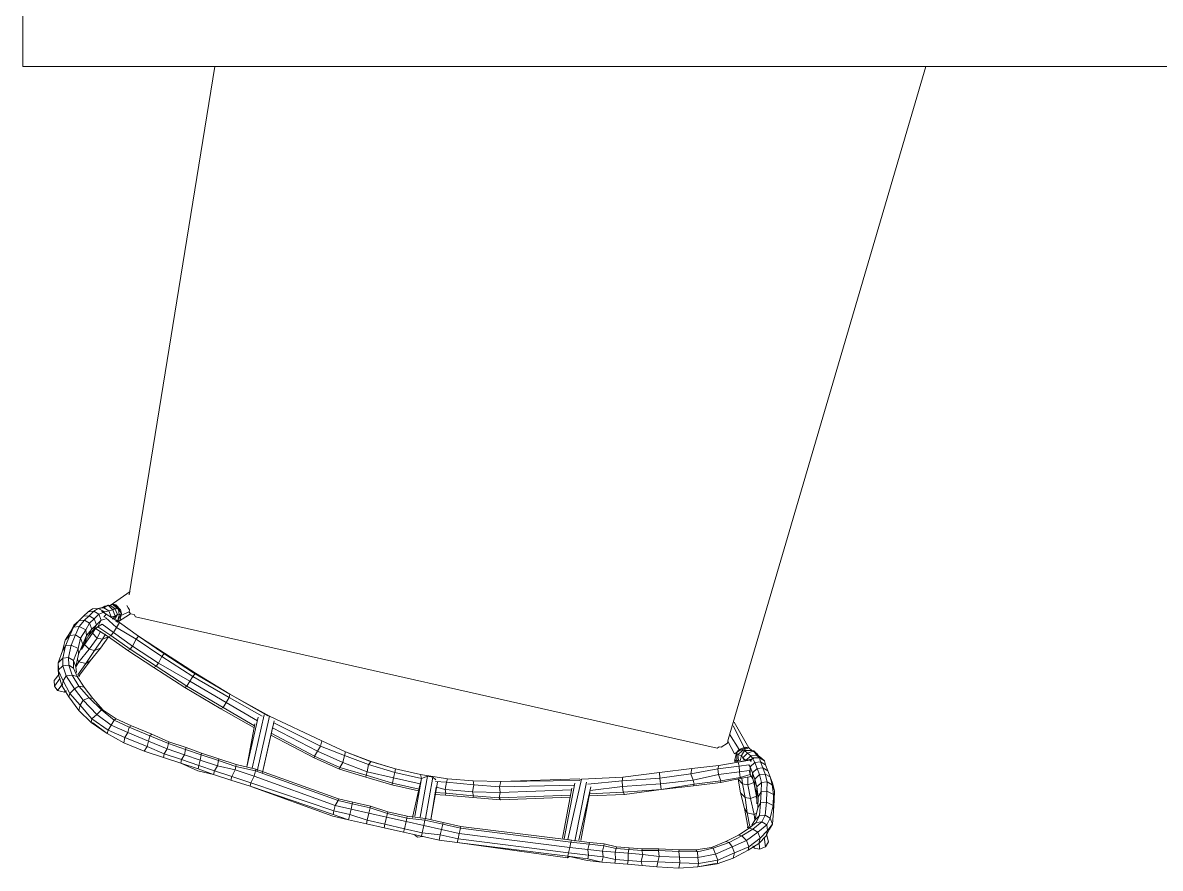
# Model space of a CAD drawing. Header units: metres. Extents: x -1.5 to 23.8, y -25.4 to 20.7.
# Drawn here: x 7.57 to 8.22, y 2.723 to 3.206 of the extents above; entities that cross this region are included whole.
import ezdxf

# ---------------------------------------------------------------- set-up
doc = ezdxf.new("R2010")
doc.units = ezdxf.units.M
doc.layers.add('A-FURN', color=1, linetype='Continuous', lineweight=9, transparency=0.25)

msp = doc.modelspace()

# ---------------------------------------------------------------- linework, layer by layer
at = {"layer": 'A-FURN'}
msp.add_line((7.97274, 2.79412), (7.96901, 2.79177), dxfattribs=at)
msp.add_lwpolyline([(7.57001, 3.93069), (8.87001, 3.93069), (8.87001, 3.18069), (7.57001, 3.18069)], close=True, dxfattribs=at)
at = {"layer": 'A-FURN', "lineweight": 0}
for points in [[(7.63089, 2.87878), (7.67978, 3.18069)], [(7.67978, 3.18069), (7.63089, 2.87878)], [(8.08605, 3.18069), (7.97319, 2.79614), (7.97297, 2.79513), (7.97274, 2.79412)], [(8.08605, 3.18069), (7.97319, 2.79614)], [(7.63134, 2.8808), (7.61992, 2.87275)], [(7.62116, 2.87353), (7.61992, 2.87275)], [(7.62272, 2.87105), (7.62478, 2.87058), (7.62116, 2.87353)], [(7.62217, 2.8733), (7.62116, 2.87353)], [(7.62478, 2.87058), (7.62217, 2.8733)], [(7.62318, 2.87307), (7.62217, 2.8733)], [(7.62478, 2.87058), (7.62579, 2.87036), (7.62318, 2.87307)], [(7.62318, 2.87307), (7.62579, 2.87036)], [(7.60198, 2.864), (7.60469, 2.86658), (7.60198, 2.864), (7.60198, 2.864)], [(7.6074, 2.86916), (7.60469, 2.86658)], [(7.60796, 2.8669), (7.60469, 2.86658)], [(7.60525, 2.86432), (7.60796, 2.8669)], [(7.60989, 2.87075), (7.6074, 2.86916)], [(7.60796, 2.8669), (7.61067, 2.86948), (7.6074, 2.86916)], [(7.60806, 2.86263), (7.61077, 2.86521), (7.60796, 2.8669)], [(7.61067, 2.86948), (7.61316, 2.87108), (7.60989, 2.87075)], [(7.61316, 2.87108), (7.60989, 2.87075)], [(7.61077, 2.86521), (7.61348, 2.86779), (7.61067, 2.86948)], [(7.61211, 2.86171), (7.61482, 2.86429), (7.61348, 2.86779)], [(7.61541, 2.87164), (7.61316, 2.87108)], [(7.61316, 2.87108), (7.61642, 2.87141), (7.61316, 2.87108), (7.61316, 2.87108)], [(7.61348, 2.86779), (7.61698, 2.86915), (7.61316, 2.87108)], [(7.61495, 2.86961), (7.61775, 2.86788)], [(7.61642, 2.87141), (7.6189, 2.87297), (7.61541, 2.87164)], [(7.61665, 2.87242), (7.61541, 2.87164)], [(7.61629, 2.86609), (7.61775, 2.86788)], [(7.61698, 2.86915), (7.61923, 2.86971), (7.61642, 2.87141)], [(7.6189, 2.87297), (7.61992, 2.87275), (7.61665, 2.87242)], [(7.61775, 2.86788), (7.61674, 2.86811)], [(7.61775, 2.86788), (7.6252, 2.86301)], [(7.6252, 2.86301), (7.61775, 2.86788)], [(7.61923, 2.86971), (7.62148, 2.87026), (7.6189, 2.87297)], [(7.61955, 2.86641), (7.62056, 2.86619), (7.61923, 2.86971)], [(7.62148, 2.87026), (7.62272, 2.87105), (7.61992, 2.87275)], [(7.62056, 2.86619), (7.62285, 2.86673), (7.62148, 2.87026)], [(7.62135, 2.86494), (7.62285, 2.86673)], [(7.62239, 2.86471), (7.62409, 2.86755)], [(7.62285, 2.86673), (7.62409, 2.86755), (7.62272, 2.87105)], [(7.62409, 2.86755), (7.62511, 2.86732), (7.62478, 2.87058)], [(7.62418, 2.86324), (7.63164, 2.86797)], [(7.62441, 2.86425), (7.62635, 2.8681)], [(7.62441, 2.86425), (7.62511, 2.86732)], [(7.62478, 2.87058), (7.62481, 2.87058)], [(7.62511, 2.86732), (7.62635, 2.8681), (7.62478, 2.87058)], [(7.62542, 2.86402), (7.62635, 2.8681)], [(7.62635, 2.8681), (7.62579, 2.87036)], [(7.62612, 2.86709), (7.63085, 2.86921)], [(7.6303, 2.87146), (7.62951, 2.87271)], [(7.62951, 2.87271), (7.62954, 2.8727)], [(7.63108, 2.87022), (7.6303, 2.87146)], [(7.63085, 2.86921), (7.63108, 2.87022), (7.6303, 2.87146)], [(7.63085, 2.86921), (7.63108, 2.87022)], [(7.63164, 2.86797), (7.63085, 2.86921)], [(7.63366, 2.86751), (7.63164, 2.86797), (7.63085, 2.86921)], [(7.63366, 2.86751), (7.63164, 2.86797)], [(7.63444, 2.86627), (7.63366, 2.86751)], [(7.96676, 2.79121), (7.63444, 2.86627), (7.63366, 2.86751)], [(7.59688, 2.85554), (7.59905, 2.86041), (7.59735, 2.8576)], [(7.59927, 2.86142), (7.59735, 2.8576)], [(7.59905, 2.86041), (7.60198, 2.864), (7.59927, 2.86142)], [(7.60016, 2.8559), (7.60231, 2.86073), (7.59905, 2.86041)], [(7.60198, 2.864), (7.59927, 2.86142)], [(7.60231, 2.86073), (7.60525, 2.86432), (7.60198, 2.864)], [(7.60296, 2.85417), (7.60613, 2.85881), (7.60231, 2.86073)], [(7.60613, 2.85881), (7.60806, 2.86263), (7.60525, 2.86432)], [(7.60646, 2.85554), (7.6094, 2.85913), (7.60806, 2.86263)], [(7.6094, 2.85913), (7.61211, 2.86171), (7.61077, 2.86521)], [(7.61041, 2.8589), (7.61211, 2.86171)], [(7.61041, 2.8589), (7.61289, 2.86047)], [(7.61289, 2.86047), (7.61482, 2.86429)], [(7.61289, 2.86047), (7.61537, 2.86204)], [(7.61289, 2.86047), (7.62033, 2.8556), (7.61906, 2.85482)], [(7.61482, 2.86429), (7.61707, 2.86485)], [(7.61537, 2.86204), (7.6218, 2.8574), (7.62033, 2.8556)], [(7.6173, 2.86586), (7.6235, 2.8602), (7.6218, 2.8574)], [(7.61955, 2.86641), (7.62056, 2.86619)], [(7.6235, 2.8602), (7.63473, 2.85341), (7.6328, 2.84959), (7.6218, 2.8574)], [(7.62239, 2.86471), (7.62441, 2.86425), (7.62317, 2.86347)], [(7.62317, 2.86347), (7.62441, 2.86425)], [(7.6235, 2.8602), (7.6252, 2.86301)], [(7.62441, 2.86425), (7.62542, 2.86402), (7.62418, 2.86324)], [(7.62441, 2.86425), (7.62418, 2.86324), (7.62542, 2.86402)], [(7.62441, 2.86425), (7.62444, 2.86424)], [(7.6252, 2.86301), (7.6362, 2.85521)], [(7.6362, 2.85521), (7.6252, 2.86301)], [(7.96676, 2.79121), (7.63444, 2.86627)], [(7.59735, 2.8576), (7.59417, 2.85297)], [(7.5945, 2.8497), (7.59688, 2.85554), (7.59417, 2.85297)], [(7.59776, 2.85003), (7.60016, 2.8559), (7.59688, 2.85554)], [(7.60158, 2.8481), (7.60296, 2.85417), (7.60016, 2.8559)], [(7.60191, 2.84484), (7.60429, 2.85068), (7.60296, 2.85417)], [(7.60429, 2.85068), (7.60646, 2.85554), (7.60613, 2.85881)], [(7.61018, 2.85789), (7.60995, 2.85688), (7.60531, 2.85045)], [(7.60554, 2.85146), (7.60646, 2.85554)], [(7.60554, 2.85146), (7.60747, 2.85531)], [(7.60747, 2.85531), (7.6094, 2.85913)], [(7.60747, 2.85531), (7.61041, 2.8589)], [(7.60995, 2.85688), (7.61253, 2.85417), (7.60789, 2.84774)], [(7.60995, 2.85688), (7.61165, 2.85969)], [(7.61253, 2.85417), (7.61557, 2.85348), (7.61092, 2.84705)], [(7.61165, 2.85969), (7.61906, 2.85482)], [(7.61253, 2.85417), (7.61446, 2.85799)], [(7.61557, 2.85348), (7.61906, 2.85482), (7.61442, 2.84839)], [(7.61557, 2.85348), (7.61726, 2.85629)], [(7.61906, 2.85482), (7.63009, 2.84698)], [(7.62033, 2.8556), (7.63133, 2.84776), (7.63009, 2.84698)], [(7.63473, 2.85341), (7.6362, 2.85521)], [(7.6362, 2.85521), (7.65105, 2.84547)], [(7.65001, 2.8457), (7.6362, 2.85521)], [(7.59417, 2.85297), (7.5928, 2.84689)], [(7.5929, 2.84262), (7.5945, 2.8497), (7.5928, 2.84689)], [(7.59616, 2.84294), (7.59776, 2.85003), (7.5945, 2.8497)], [(7.59897, 2.84124), (7.60158, 2.8481), (7.59776, 2.85003)], [(7.6003, 2.83772), (7.60191, 2.84484), (7.60158, 2.8481)], [(7.60531, 2.85045), (7.60789, 2.84774), (7.60201, 2.84056)], [(7.60576, 2.85247), (7.60531, 2.85045), (7.60361, 2.84764)], [(7.60384, 2.84865), (7.60554, 2.85146)], [(7.60789, 2.84774), (7.61092, 2.84705), (7.60606, 2.83964)], [(7.61092, 2.84705), (7.61442, 2.84839), (7.60854, 2.84121)], [(7.63133, 2.84776), (7.6328, 2.84959)], [(7.63133, 2.84776), (7.64615, 2.83803), (7.64491, 2.83725)], [(7.63473, 2.85341), (7.64955, 2.84365), (7.64762, 2.83983), (7.6328, 2.84959)], [(7.5928, 2.84689), (7.59018, 2.84001)], [(7.59299, 2.83831), (7.5929, 2.84262), (7.59018, 2.84001)], [(7.59626, 2.83863), (7.59616, 2.84294), (7.5929, 2.84262)], [(7.59906, 2.83694), (7.59897, 2.84124), (7.59616, 2.84294)], [(7.60063, 2.83445), (7.6003, 2.83772), (7.59897, 2.84124)], [(7.60123, 2.8418), (7.60201, 2.84056), (7.6003, 2.83772)], [(7.60201, 2.84056), (7.60606, 2.83964), (7.60141, 2.83321)], [(7.60606, 2.83964), (7.60854, 2.84121), (7.60243, 2.83299)], [(7.63009, 2.84698), (7.64491, 2.83725)], [(7.64955, 2.84365), (7.66721, 2.83221), (7.66551, 2.82941), (7.64762, 2.83983)], [(7.64955, 2.84365), (7.65105, 2.84547)], [(7.66766, 2.83424), (7.65001, 2.8457)], [(7.66766, 2.83424), (7.66868, 2.83401), (7.65105, 2.84547)], [(7.59018, 2.84001), (7.59028, 2.83573), (7.59061, 2.83246), (7.59051, 2.83674), (7.59018, 2.84001), (7.59018, 2.84001)], [(7.59299, 2.83831), (7.59028, 2.83573)], [(7.59028, 2.83573), (7.59319, 2.82975), (7.5925, 2.82672), (7.59061, 2.83246)], [(7.59626, 2.83863), (7.59299, 2.83831)], [(7.59299, 2.83831), (7.59488, 2.83256), (7.59319, 2.82975)], [(7.59906, 2.83694), (7.60119, 2.8322), (7.59815, 2.83289), (7.59626, 2.83863), (7.59906, 2.83694), (7.59906, 2.83694)], [(7.64491, 2.83725), (7.66257, 2.82582)], [(7.64615, 2.83803), (7.64762, 2.83983)], [(7.64615, 2.83803), (7.66381, 2.8266), (7.66257, 2.82582)], [(7.66721, 2.83221), (7.66868, 2.83401)], [(7.68836, 2.82212), (7.66766, 2.83424)], [(7.66868, 2.83401), (7.68836, 2.82212)], [(7.59084, 2.83348), (7.5879, 2.82988)], [(7.59139, 2.83122), (7.58822, 2.82662), (7.5879, 2.82988)], [(7.59273, 2.82773), (7.58978, 2.82411), (7.58822, 2.82662)], [(7.59319, 2.82975), (7.59687, 2.82251), (7.59641, 2.82048), (7.5925, 2.82672)], [(7.59488, 2.83256), (7.59815, 2.83289)], [(7.59488, 2.83256), (7.59958, 2.82512), (7.59687, 2.82251)], [(7.60119, 2.8322), (7.6051, 2.826), (7.60207, 2.82668), (7.59815, 2.83289)], [(7.60119, 2.8322), (7.60243, 2.83299), (7.6022, 2.83197)], [(7.66381, 2.8266), (7.66551, 2.82941)], [(7.66551, 2.82941), (7.6862, 2.81725), (7.6845, 2.81445)], [(7.66721, 2.83221), (7.6879, 2.82009), (7.6862, 2.81725)], [(7.59407, 2.82424), (7.59383, 2.82319), (7.58978, 2.82411)], [(7.59383, 2.82319), (7.59508, 2.82401)], [(7.59687, 2.82251), (7.60281, 2.81585), (7.60212, 2.81281), (7.59641, 2.82048)], [(7.59958, 2.82512), (7.60207, 2.82668)], [(7.59958, 2.82512), (7.60451, 2.81865), (7.60281, 2.81585)], [(7.6051, 2.826), (7.61003, 2.81953), (7.608, 2.81999), (7.60207, 2.82668)], [(7.66257, 2.82582), (7.68326, 2.81366)], [(7.66381, 2.8266), (7.6845, 2.81445), (7.68326, 2.81366)], [(7.6879, 2.82009), (7.68836, 2.82212)], [(7.68836, 2.82212), (7.71108, 2.80951)], [(7.71006, 2.80974), (7.68836, 2.82212)], [(7.60281, 2.81585), (7.60957, 2.80794), (7.60911, 2.80591), (7.60212, 2.81281)], [(7.60451, 2.81865), (7.608, 2.81999)], [(7.60451, 2.81865), (7.61228, 2.81052), (7.60957, 2.80794)], [(7.61003, 2.81953), (7.616, 2.81287), (7.61499, 2.8131), (7.608, 2.81999)], [(7.6862, 2.81725), (7.70406, 2.80684)], [(7.70677, 2.80942), (7.6879, 2.82009)], [(7.61228, 2.81052), (7.61499, 2.8131)], [(7.61228, 2.81052), (7.62047, 2.80441), (7.61877, 2.8016)], [(7.616, 2.81287), (7.62341, 2.808), (7.62217, 2.80722), (7.61499, 2.8131)], [(7.62341, 2.808), (7.63206, 2.80392), (7.63082, 2.80314)], [(7.68326, 2.81366), (7.70213, 2.80302)], [(7.70236, 2.80403), (7.6845, 2.81445)], [(7.6981, 2.78046), (7.70451, 2.80886)], [(7.70117, 2.77977), (7.70804, 2.81019)], [(7.71108, 2.80951), (7.70397, 2.77807), (7.70296, 2.7783)], [(7.71108, 2.80951), (7.71006, 2.80974)], [(7.71108, 2.80951), (7.74088, 2.79533)], [(7.74088, 2.79533), (7.71108, 2.80951)], [(7.71108, 2.80951), (7.71111, 2.8095)], [(7.60911, 2.80591), (7.61831, 2.79955), (7.61012, 2.80568)], [(7.60911, 2.80591), (7.61012, 2.80568)], [(7.60957, 2.80794), (7.61877, 2.8016), (7.61831, 2.79955)], [(7.61877, 2.8016), (7.62843, 2.79726), (7.62774, 2.79423)], [(7.62047, 2.80441), (7.62217, 2.80722)], [(7.62047, 2.80441), (7.63013, 2.8001), (7.62843, 2.79726)], [(7.62217, 2.80722), (7.63082, 2.80314), (7.63013, 2.8001)], [(7.63082, 2.80314), (7.64254, 2.79836), (7.64185, 2.79529)], [(7.64378, 2.79915), (7.63206, 2.80392)], [(7.70259, 2.80504), (7.6981, 2.78046)], [(7.70701, 2.77739), (7.71365, 2.8068)], [(7.70701, 2.77739), (7.71274, 2.80275)], [(7.71343, 2.80579), (7.7402, 2.79229), (7.73849, 2.78946), (7.71274, 2.80275)], [(7.98263, 2.79082), (7.97603, 2.80401)], [(7.98488, 2.79138), (7.9765, 2.80607)], [(7.62774, 2.79423), (7.61831, 2.79955), (7.62774, 2.79423), (7.62774, 2.79423)], [(7.62843, 2.79726), (7.64116, 2.79226), (7.63946, 2.78945)], [(7.63013, 2.8001), (7.64185, 2.79529), (7.64116, 2.79226)], [(7.64185, 2.79529), (7.65252, 2.79076), (7.65083, 2.78795)], [(7.64254, 2.79836), (7.64378, 2.79915)], [(7.65344, 2.79484), (7.65322, 2.79382), (7.64254, 2.79836)], [(7.65344, 2.79484), (7.64378, 2.79915)], [(7.71183, 2.7987), (7.73657, 2.78564)], [(7.71205, 2.79971), (7.73679, 2.78665), (7.73657, 2.78564)], [(7.7402, 2.79229), (7.74088, 2.79533)], [(7.74088, 2.79533), (7.75437, 2.78909)], [(7.75437, 2.78909), (7.74088, 2.79533)], [(7.74088, 2.79533), (7.74091, 2.79532)], [(7.97297, 2.79513), (7.97274, 2.79412)], [(7.97319, 2.79614), (7.97297, 2.79513)], [(7.97297, 2.79513), (7.97665, 2.78792)], [(7.97388, 2.79918), (7.97936, 2.7905)], [(7.63946, 2.78945), (7.62774, 2.79423), (7.63946, 2.78945), (7.63946, 2.78945)], [(7.63946, 2.78945), (7.65037, 2.78592)], [(7.65037, 2.78592), (7.63946, 2.78945)], [(7.64116, 2.79226), (7.65083, 2.78795), (7.65037, 2.78592)], [(7.65252, 2.79076), (7.65322, 2.79382)], [(7.65252, 2.79076), (7.66242, 2.78746), (7.66072, 2.78465)], [(7.66334, 2.79154), (7.6631, 2.79049), (7.65322, 2.79382)], [(7.66334, 2.79154), (7.65344, 2.79484)], [(7.66242, 2.78746), (7.6631, 2.79049)], [(7.67224, 2.78843), (7.67201, 2.78742), (7.6631, 2.79049)], [(7.67224, 2.78843), (7.66334, 2.79154)], [(7.73679, 2.78665), (7.73849, 2.78946)], [(7.7402, 2.79229), (7.7539, 2.78704), (7.75299, 2.78299), (7.73849, 2.78946)], [(7.7539, 2.78704), (7.75437, 2.78909)], [(7.75437, 2.78909), (7.76911, 2.7836)], [(7.7681, 2.78383), (7.75437, 2.78909)], [(7.75437, 2.78909), (7.7544, 2.78909)], [(7.968, 2.792), (7.96676, 2.79121)], [(7.96901, 2.79177), (7.968, 2.792), (7.96676, 2.79121)], [(7.96901, 2.79177), (7.968, 2.792)], [(7.97665, 2.78792), (7.97789, 2.7887)], [(7.97697, 2.78462), (7.97789, 2.7887)], [(7.97697, 2.78462), (7.97799, 2.78439), (7.97789, 2.7887)], [(7.97936, 2.7905), (7.97789, 2.7887)], [(7.97936, 2.7905), (7.98038, 2.79027), (7.97789, 2.7887)], [(7.97789, 2.7887), (7.97793, 2.78869)], [(7.97789, 2.7887), (7.97868, 2.78746)], [(7.98038, 2.79027), (7.98139, 2.79004), (7.97868, 2.78746)], [(7.97936, 2.7905), (7.98286, 2.79183)], [(7.98286, 2.79183), (7.98387, 2.79161), (7.98038, 2.79027)], [(7.98139, 2.79004), (7.9824, 2.78981), (7.9807, 2.787)], [(7.98387, 2.79161), (7.98488, 2.79138), (7.98139, 2.79004)], [(7.9824, 2.78981), (7.9842, 2.78834), (7.98148, 2.78573)], [(7.98488, 2.79138), (7.98668, 2.78991), (7.9824, 2.78981)], [(7.98286, 2.79183), (7.98289, 2.79183)], [(7.98668, 2.78991), (7.98769, 2.78968), (7.9842, 2.78834)], [(7.98769, 2.78968), (7.98926, 2.7872), (7.98599, 2.78687)], [(7.98949, 2.78821), (7.98668, 2.78991)], [(7.98949, 2.78821), (7.99027, 2.78697), (7.98769, 2.78968)], [(7.65037, 2.78592), (7.66026, 2.78263)], [(7.66026, 2.78263), (7.65037, 2.78592)], [(7.65083, 2.78795), (7.66072, 2.78465), (7.66026, 2.78263)], [(7.66026, 2.78263), (7.66996, 2.77831)], [(7.67018, 2.77932), (7.66026, 2.78263)], [(7.66072, 2.78465), (7.67064, 2.78134), (7.67018, 2.77932)], [(7.66242, 2.78746), (7.67133, 2.78438), (7.67064, 2.78134)], [(7.67133, 2.78438), (7.67201, 2.78742)], [(7.67133, 2.78438), (7.68122, 2.78108), (7.67952, 2.77828)], [(7.68213, 2.78513), (7.68191, 2.78412), (7.67201, 2.78742)], [(7.68213, 2.78513), (7.67224, 2.78843)], [(7.68122, 2.78108), (7.68191, 2.78412)], [(7.69203, 2.78183), (7.6918, 2.78082), (7.68191, 2.78412)], [(7.69203, 2.78183), (7.68213, 2.78513)], [(7.73657, 2.78564), (7.75106, 2.77917)], [(7.73679, 2.78665), (7.75129, 2.78018), (7.75106, 2.77917)], [(7.75129, 2.78018), (7.75299, 2.78299)], [(7.7539, 2.78704), (7.76765, 2.78181), (7.76673, 2.77776), (7.75299, 2.78299)], [(7.76765, 2.78181), (7.76911, 2.7836)], [(7.78306, 2.77939), (7.7681, 2.78383)], [(7.76911, 2.7836), (7.78306, 2.77939)], [(7.96773, 2.78139), (7.97877, 2.78315), (7.97932, 2.7809), (7.96728, 2.77936)], [(7.96773, 2.78139), (7.97877, 2.78315)], [(7.97697, 2.78462), (7.97675, 2.78361)], [(7.97776, 2.78338), (7.97697, 2.78462)], [(7.977, 2.78474), (7.97776, 2.78338)], [(7.97776, 2.78338), (7.97799, 2.78439)], [(7.97799, 2.78439), (7.979, 2.78416), (7.97868, 2.78746)], [(7.97877, 2.78315), (7.97799, 2.78439)], [(7.97868, 2.78746), (7.9807, 2.787)], [(7.97877, 2.78315), (7.98553, 2.78482), (7.98631, 2.78357)], [(7.97877, 2.78315), (7.98654, 2.78459), (7.98553, 2.78482)], [(7.979, 2.78416), (7.98001, 2.78393), (7.9807, 2.787)], [(7.98001, 2.78393), (7.979, 2.78416)], [(7.9807, 2.787), (7.98148, 2.78573)], [(7.98148, 2.78573), (7.98328, 2.78426), (7.98599, 2.78687)], [(7.98226, 2.78449), (7.98148, 2.78573)], [(7.98328, 2.78426), (7.98331, 2.78425)], [(7.9842, 2.78834), (7.98599, 2.78687)], [(7.98484, 2.78178), (7.98563, 2.78054), (7.98834, 2.78312)], [(7.98779, 2.7854), (7.98553, 2.78482)], [(7.98599, 2.78687), (7.98678, 2.78563)], [(7.98654, 2.78459), (7.98657, 2.78458)], [(7.98926, 2.7872), (7.99105, 2.78573), (7.98678, 2.78563)], [(7.98678, 2.78563), (7.98834, 2.78312)], [(7.99105, 2.78573), (7.9916, 2.78344), (7.98834, 2.78312)], [(7.98834, 2.78312), (7.98967, 2.77962)], [(7.99027, 2.78697), (7.99206, 2.7855), (7.98926, 2.7872)], [(7.9916, 2.78344), (7.99297, 2.77994), (7.98967, 2.77962)], [(7.99206, 2.7855), (7.99389, 2.78402), (7.99105, 2.78573)], [(7.99389, 2.78402), (7.99444, 2.78174), (7.9916, 2.78344)], [(7.66996, 2.77831), (7.67906, 2.77625)], [(7.67906, 2.77625), (7.67018, 2.77932)], [(7.67064, 2.78134), (7.67952, 2.77828), (7.67906, 2.77625)], [(7.67906, 2.77625), (7.68896, 2.77295)], [(7.68896, 2.77295), (7.67906, 2.77625)], [(7.67952, 2.77828), (7.68941, 2.77498), (7.68896, 2.77295)], [(7.68122, 2.78108), (7.69134, 2.7788), (7.68941, 2.77498)], [(7.69134, 2.7788), (7.6918, 2.78082)], [(7.69134, 2.7788), (7.70228, 2.77526), (7.70035, 2.77144)], [(7.70319, 2.77931), (7.70296, 2.7783), (7.6918, 2.78082)], [(7.70319, 2.77931), (7.69203, 2.78183)], [(7.70228, 2.77526), (7.70296, 2.7783)], [(7.75043, 2.76226), (7.7502, 2.76125), (7.70296, 2.7783)], [(7.75043, 2.76226), (7.70319, 2.77931)], [(7.75106, 2.77917), (7.76605, 2.77472)], [(7.75129, 2.78018), (7.76627, 2.77573), (7.76605, 2.77472)], [(7.76627, 2.77573), (7.76673, 2.77776)], [(7.76627, 2.77573), (7.78123, 2.77129), (7.781, 2.77028)], [(7.76765, 2.78181), (7.7826, 2.77737), (7.78191, 2.77433), (7.76673, 2.77776)], [(7.7826, 2.77737), (7.79781, 2.77393), (7.79713, 2.77089), (7.78191, 2.77433)], [(7.7826, 2.77737), (7.78306, 2.77939)], [(7.78306, 2.77939), (7.79726, 2.77618)], [(7.79726, 2.77618), (7.78306, 2.77939)], [(7.78306, 2.77939), (7.78309, 2.77938)], [(7.79726, 2.77618), (7.81267, 2.77377), (7.81221, 2.77174), (7.80591, 2.7721)], [(7.79726, 2.77618), (7.81267, 2.77377)], [(7.79781, 2.77393), (7.79726, 2.77618)], [(7.91294, 2.77458), (7.9338, 2.77732), (7.93413, 2.77405), (7.91249, 2.77256)], [(7.91294, 2.77458), (7.9338, 2.77732)], [(7.9338, 2.77732), (7.95239, 2.77954), (7.9517, 2.7765), (7.93413, 2.77405)], [(7.9338, 2.77732), (7.95239, 2.77954)], [(7.9517, 2.7765), (7.95304, 2.77297), (7.93446, 2.77079)], [(7.9517, 2.7765), (7.96728, 2.77936)], [(7.95239, 2.77954), (7.96773, 2.78139), (7.96728, 2.77936)], [(7.95239, 2.77954), (7.96773, 2.78139)], [(7.96728, 2.77936), (7.9676, 2.7761), (7.95304, 2.77297)], [(7.9676, 2.7761), (7.96894, 2.77261), (7.95359, 2.77072)], [(7.97932, 2.7809), (7.97965, 2.77763), (7.9676, 2.7761)], [(7.97965, 2.77763), (7.97998, 2.77437), (7.96894, 2.77261)], [(7.97932, 2.7809), (7.98484, 2.78178)], [(7.97965, 2.77763), (7.98517, 2.77851)], [(7.97998, 2.77437), (7.98572, 2.77626)], [(7.98517, 2.77851), (7.98572, 2.77626), (7.98563, 2.78054)], [(7.98563, 2.78054), (7.98696, 2.77704), (7.98729, 2.77378)], [(7.98572, 2.77626), (7.98729, 2.77378)], [(7.98696, 2.77704), (7.98967, 2.77962)], [(7.98696, 2.77704), (7.9883, 2.77355)], [(7.98967, 2.77962), (7.99101, 2.77613), (7.9883, 2.77355)], [(7.99215, 2.77162), (7.99101, 2.77613), (7.99431, 2.77645), (7.99542, 2.77194), (7.99215, 2.77162), (7.99215, 2.77162)], [(7.99444, 2.78174), (7.99578, 2.77825), (7.99297, 2.77994)], [(7.99431, 2.77645), (7.99297, 2.77994)], [(7.99431, 2.77645), (7.99712, 2.77475), (7.99823, 2.77025), (7.99542, 2.77194)], [(7.99712, 2.77475), (7.99578, 2.77825)], [(7.99578, 2.77825), (7.99712, 2.77475), (7.99578, 2.77825), (7.99578, 2.77825)], [(7.99712, 2.77475), (7.99578, 2.77825)], [(7.68896, 2.77295), (7.69989, 2.76942)], [(7.69989, 2.76942), (7.68896, 2.77295)], [(7.68941, 2.77498), (7.70035, 2.77144), (7.69989, 2.76942)], [(7.74736, 2.75335), (7.69989, 2.76942)], [(7.69989, 2.76942), (7.70091, 2.76919)], [(7.70035, 2.77144), (7.74782, 2.7554), (7.74736, 2.75335)], [(7.70091, 2.76919), (7.74713, 2.75234)], [(7.70091, 2.76919), (7.70094, 2.76918)], [(7.70228, 2.77526), (7.74851, 2.75844), (7.74782, 2.7554)], [(7.76605, 2.77472), (7.781, 2.77028)], [(7.781, 2.77028), (7.79621, 2.76684)], [(7.78123, 2.77129), (7.78191, 2.77433)], [(7.79644, 2.76786), (7.78123, 2.77129)], [(7.79713, 2.77089), (7.79278, 2.75163)], [(7.79402, 2.75241), (7.79781, 2.77393)], [(7.79644, 2.76786), (7.79713, 2.77089)], [(7.79705, 2.75173), (7.80131, 2.77527), (7.79781, 2.77393)], [(7.79781, 2.77393), (7.79784, 2.77392)], [(7.80009, 2.75104), (7.80434, 2.77458), (7.80131, 2.77527)], [(7.80313, 2.75036), (7.80692, 2.77187)], [(7.80614, 2.77311), (7.80434, 2.77458)], [(7.81221, 2.77174), (7.8113, 2.76769), (7.80624, 2.76884)], [(7.82785, 2.77034), (7.82694, 2.76629), (7.8113, 2.76769)], [(7.81267, 2.77377), (7.8273, 2.77262), (7.82785, 2.77034), (7.81221, 2.77174)], [(7.81267, 2.77377), (7.8273, 2.77262)], [(7.84251, 2.76918), (7.84283, 2.76589), (7.82694, 2.76629)], [(7.8273, 2.77262), (7.8432, 2.77222), (7.84251, 2.76918), (7.82785, 2.77034)], [(7.8273, 2.77262), (7.8432, 2.77222)], [(7.84251, 2.76918), (7.88532, 2.77015)], [(7.88826, 2.77374), (7.8432, 2.77222)], [(7.88803, 2.77273), (7.8432, 2.77222)], [(7.87946, 2.7395), (7.88555, 2.77117)], [(7.88148, 2.73904), (7.88927, 2.77352), (7.88803, 2.77273)], [(7.88553, 2.73813), (7.89208, 2.77182)], [(7.88781, 2.73868), (7.89468, 2.7691)], [(7.88927, 2.77352), (7.91294, 2.77458), (7.91249, 2.77256), (7.89286, 2.77058)], [(7.88927, 2.77352), (7.91294, 2.77458)], [(7.88927, 2.77352), (7.8893, 2.77351)], [(7.91281, 2.76929), (7.91313, 2.766), (7.89377, 2.76505)], [(7.91249, 2.77256), (7.91281, 2.76929), (7.89423, 2.76708)], [(7.93413, 2.77405), (7.93446, 2.77079), (7.91281, 2.76929)], [(7.91392, 2.76476), (7.93478, 2.76752), (7.93446, 2.77079)], [(7.95304, 2.77297), (7.95359, 2.77072), (7.93478, 2.76752)], [(7.95359, 2.77072), (7.95336, 2.76971), (7.93478, 2.76752)], [(7.96894, 2.77261), (7.96871, 2.77156), (7.95336, 2.76971)], [(7.97998, 2.77437), (7.98099, 2.77414), (7.96871, 2.77156)], [(7.97874, 2.77358), (7.98017, 2.76578)], [(7.98132, 2.77087), (7.97874, 2.77358)], [(7.98132, 2.77087), (7.98274, 2.76307), (7.98017, 2.76578)], [(7.98099, 2.77414), (7.98651, 2.77502)], [(7.98132, 2.77087), (7.98099, 2.77414)], [(7.98578, 2.76239), (7.98435, 2.77019), (7.98132, 2.77087)], [(7.98435, 2.77019), (7.98425, 2.77447)], [(7.98785, 2.77153), (7.98435, 2.77019)], [(7.98785, 2.77153), (7.98931, 2.76372), (7.98578, 2.76239)], [(7.98729, 2.77378), (7.9884, 2.76927)], [(7.98785, 2.77153), (7.98788, 2.77152)], [(7.9884, 2.76927), (7.9883, 2.77355)], [(7.9883, 2.77355), (7.98941, 2.76905), (7.99215, 2.77162)], [(7.9884, 2.76927), (7.98953, 2.76473), (7.98941, 2.76905)], [(7.98941, 2.76905), (7.99032, 2.76349)], [(7.99215, 2.77162), (7.99202, 2.7663), (7.99032, 2.76349)], [(7.99542, 2.77194), (7.99529, 2.76665), (7.99202, 2.7663)], [(7.99823, 2.77025), (7.9991, 2.7647), (7.99529, 2.76665)], [(7.99845, 2.77126), (7.99712, 2.77475)], [(7.99712, 2.77475), (7.99845, 2.77126), (7.99712, 2.77475), (7.99712, 2.77475)], [(7.99845, 2.77126), (7.99712, 2.77475)], [(7.99823, 2.77025), (7.99956, 2.76675)], [(7.99956, 2.76675), (7.99845, 2.77126)], [(7.80313, 2.75036), (7.80624, 2.76884)], [(7.81185, 2.76544), (7.81162, 2.76443), (7.80532, 2.76479)], [(7.8113, 2.76769), (7.81185, 2.76544), (7.80555, 2.7658)], [(7.81162, 2.76443), (7.82729, 2.76302)], [(7.82694, 2.76629), (7.82752, 2.76403), (7.81185, 2.76544)], [(7.82729, 2.76302), (7.82752, 2.76403)], [(7.84215, 2.76285), (7.84293, 2.76161), (7.82729, 2.76302)], [(7.84283, 2.76589), (7.84215, 2.76285), (7.82752, 2.76403)], [(7.84215, 2.76285), (7.88293, 2.76431)], [(7.84283, 2.76589), (7.88362, 2.76735)], [(7.84293, 2.76161), (7.8827, 2.7633)], [(7.88385, 2.76836), (7.87844, 2.73973)], [(7.88883, 2.73845), (7.894, 2.76606)], [(7.91313, 2.766), (7.91392, 2.76476), (7.89354, 2.76404)], [(7.91313, 2.766), (7.93478, 2.76752)], [(7.93478, 2.76752), (7.93481, 2.76752)], [(7.98017, 2.76578), (7.98239, 2.75677)], [(7.98274, 2.76307), (7.98395, 2.75429), (7.98239, 2.75677)], [(7.98578, 2.76239), (7.98274, 2.76307)], [(7.98908, 2.76271), (7.98931, 2.76372)], [(7.98931, 2.76372), (7.98953, 2.76473)], [(7.98953, 2.76473), (7.9894, 2.75944)], [(7.99202, 2.7663), (7.99166, 2.76), (7.98996, 2.75719)], [(7.99032, 2.76349), (7.98996, 2.75719)], [(7.98996, 2.75719), (7.99032, 2.76349)], [(7.99529, 2.76665), (7.99492, 2.76032), (7.99166, 2.76)], [(7.9991, 2.7647), (7.99874, 2.7584), (7.99492, 2.76032)], [(7.9991, 2.7647), (7.99943, 2.76143)], [(7.99943, 2.76143), (7.99956, 2.76675)], [(7.74851, 2.75844), (7.7502, 2.76125)], [(7.74851, 2.75844), (7.75762, 2.75638), (7.75693, 2.75335)], [(7.75853, 2.76043), (7.7583, 2.75942), (7.7502, 2.76125)], [(7.75853, 2.76043), (7.75043, 2.76226)], [(7.75762, 2.75638), (7.7583, 2.75942)], [(7.75762, 2.75638), (7.76777, 2.75409), (7.76685, 2.75001)], [(7.76868, 2.75814), (7.76845, 2.75712), (7.7583, 2.75942)], [(7.76868, 2.75814), (7.75853, 2.76043)], [(7.76777, 2.75409), (7.76845, 2.75712)], [(7.77857, 2.75484), (7.77835, 2.75383), (7.76845, 2.75712)], [(7.77857, 2.75484), (7.76868, 2.75814)], [(7.98239, 2.75677), (7.98437, 2.74672)], [(7.98578, 2.76239), (7.98803, 2.75337), (7.98395, 2.75429)], [(7.98996, 2.75719), (7.98835, 2.75007)], [(7.99107, 2.75268), (7.99166, 2.76)], [(7.99433, 2.75301), (7.99492, 2.76032)], [(7.99714, 2.75131), (7.99874, 2.7584)], [(7.99874, 2.7584), (7.99907, 2.75513)], [(7.99907, 2.75513), (7.99943, 2.76143)], [(7.74713, 2.75234), (7.75624, 2.75028)], [(7.75624, 2.75028), (7.74736, 2.75335)], [(7.74782, 2.7554), (7.75693, 2.75335), (7.75624, 2.75028)], [(7.75624, 2.75028), (7.76639, 2.74799)], [(7.76639, 2.74799), (7.75624, 2.75028)], [(7.75693, 2.75335), (7.76685, 2.75001), (7.76639, 2.74799)], [(7.76685, 2.75001), (7.77697, 2.74772), (7.77651, 2.7457)], [(7.76777, 2.75409), (7.77789, 2.7518), (7.77697, 2.74772)], [(7.77789, 2.7518), (7.77835, 2.75383)], [(7.77789, 2.7518), (7.78902, 2.74929), (7.7881, 2.74521)], [(7.77857, 2.75484), (7.78971, 2.75232), (7.78948, 2.75131), (7.77835, 2.75383)], [(7.78902, 2.74929), (7.78948, 2.75131)], [(7.78971, 2.75232), (7.80009, 2.75104), (7.79986, 2.75003), (7.78948, 2.75131)], [(7.79917, 2.74699), (7.79986, 2.75003)], [(7.80009, 2.75104), (7.81021, 2.74876), (7.80998, 2.74775), (7.79986, 2.75003)], [(7.98541, 2.74648), (7.98395, 2.75429)], [(7.98835, 2.75007), (7.98665, 2.74727)], [(7.98803, 2.75337), (7.98927, 2.75415)], [(7.98835, 2.75007), (7.98803, 2.75337)], [(7.98835, 2.75007), (7.99107, 2.75268), (7.98913, 2.74883)], [(7.99107, 2.75268), (7.99433, 2.75301), (7.9924, 2.74916)], [(7.99433, 2.75301), (7.99714, 2.75131), (7.99521, 2.74746)], [(7.99714, 2.75131), (7.99847, 2.74779), (7.99553, 2.7442)], [(7.99847, 2.74779), (7.99907, 2.75513)], [(7.76639, 2.74799), (7.77651, 2.7457)], [(7.77651, 2.7457), (7.76639, 2.74799)], [(7.77651, 2.7457), (7.78764, 2.74318)], [(7.78764, 2.74318), (7.77651, 2.7457)], [(7.77697, 2.74772), (7.7881, 2.74521), (7.78764, 2.74318)], [(7.7881, 2.74521), (7.79825, 2.74292), (7.7978, 2.74089), (7.78764, 2.74318)], [(7.78764, 2.74318), (7.7978, 2.74089)], [(7.78902, 2.74929), (7.79917, 2.74699), (7.79825, 2.74292)], [(7.8093, 2.74471), (7.80861, 2.74167), (7.79825, 2.74292)], [(7.80998, 2.74775), (7.8093, 2.74471), (7.79917, 2.74699)], [(7.8201, 2.74546), (7.81942, 2.74242), (7.8093, 2.74471)], [(7.81021, 2.74876), (7.82033, 2.74647), (7.8201, 2.74546), (7.80998, 2.74775)], [(7.82033, 2.74647), (7.88351, 2.73859), (7.88328, 2.73757), (7.8201, 2.74546)], [(7.98518, 2.74547), (7.97895, 2.74156)], [(7.98518, 2.74547), (7.98721, 2.74501), (7.98097, 2.7411)], [(7.98721, 2.74501), (7.99002, 2.74331), (7.98358, 2.73838)], [(7.98437, 2.74672), (7.98414, 2.74571)], [(7.98437, 2.74672), (7.98518, 2.74547)], [(7.99002, 2.74331), (7.99135, 2.73982), (7.98491, 2.73486)], [(7.98913, 2.74883), (7.98518, 2.74547)], [(7.98913, 2.74883), (7.9924, 2.74916), (7.98721, 2.74501)], [(7.99002, 2.74331), (7.99521, 2.74746)], [(7.99521, 2.74746), (7.99553, 2.7442), (7.99135, 2.73982)], [(7.99521, 2.74746), (7.9924, 2.74916)], [(7.99485, 2.74116), (7.99677, 2.74498)], [(7.99485, 2.74116), (7.99553, 2.7442)], [(7.99677, 2.74498), (7.99847, 2.74779)], [(7.79375, 2.74181), (7.79554, 2.74034)], [(7.79554, 2.74034), (7.79881, 2.74066)], [(7.80861, 2.74167), (7.80792, 2.73861), (7.7978, 2.74089)], [(7.7978, 2.74089), (7.80792, 2.73861)], [(7.81873, 2.73939), (7.81827, 2.73733), (7.80792, 2.73861)], [(7.80792, 2.73861), (7.81827, 2.73733)], [(7.81942, 2.74242), (7.81873, 2.73939), (7.80861, 2.74167)], [(7.81827, 2.73733), (7.88122, 2.72846)], [(7.8819, 2.7315), (7.88145, 2.72948), (7.81827, 2.73733)], [(7.88259, 2.73454), (7.8819, 2.7315), (7.81873, 2.73939)], [(7.88328, 2.73757), (7.88259, 2.73454), (7.81942, 2.74242)], [(7.88148, 2.73904), (7.88351, 2.73859)], [(7.88351, 2.73859), (7.89389, 2.7373), (7.89366, 2.73629), (7.88328, 2.73757)], [(7.89389, 2.7373), (7.90221, 2.73649), (7.90198, 2.73548), (7.89366, 2.73629)], [(7.97173, 2.73784), (7.9635, 2.73438)], [(7.97173, 2.73784), (7.97375, 2.73738), (7.96451, 2.73415)], [(7.97375, 2.73738), (7.97532, 2.7349), (7.96585, 2.73066)], [(7.97895, 2.74156), (7.97173, 2.73784)], [(7.97895, 2.74156), (7.98097, 2.7411), (7.97375, 2.73738)], [(7.98097, 2.7411), (7.98358, 2.73838), (7.97532, 2.7349)], [(7.98358, 2.73838), (7.98491, 2.73486), (7.97666, 2.73141)], [(7.98446, 2.73284), (7.99067, 2.73678)], [(7.9909, 2.7378), (7.99099, 2.73349), (7.98795, 2.73417)], [(7.99067, 2.73678), (7.99485, 2.74116)], [(7.99067, 2.73678), (7.99135, 2.73982)], [(7.99619, 2.73767), (7.99449, 2.73486), (7.99099, 2.73349)], [(7.99449, 2.73486), (7.99361, 2.74038)], [(7.99619, 2.73767), (7.99508, 2.74217)], [(7.89297, 2.73326), (7.8933, 2.72999), (7.8819, 2.7315)], [(7.89366, 2.73629), (7.89297, 2.73326), (7.88259, 2.73454)], [(7.90198, 2.73548), (7.9013, 2.73244), (7.89297, 2.73326)], [(7.9013, 2.73244), (7.90162, 2.72917), (7.8933, 2.72999)], [(7.90907, 2.73388), (7.90861, 2.73185), (7.9013, 2.73244)], [(7.90861, 2.73185), (7.90871, 2.72757), (7.90162, 2.72917)], [(7.90221, 2.73649), (7.9093, 2.73489), (7.90907, 2.73388), (7.90198, 2.73548)], [(7.91638, 2.73329), (7.91592, 2.73126), (7.90861, 2.73185)], [(7.91592, 2.73126), (7.91605, 2.72698), (7.90871, 2.72757)], [(7.9093, 2.73489), (7.91662, 2.73433), (7.91638, 2.73329), (7.90907, 2.73388)], [(7.92373, 2.73272), (7.92428, 2.73044), (7.91592, 2.73126)], [(7.92428, 2.73044), (7.92337, 2.72639), (7.91605, 2.72698)], [(7.91662, 2.73433), (7.92396, 2.73373), (7.92373, 2.73272), (7.91638, 2.73329)], [(7.93353, 2.7337), (7.9333, 2.73269), (7.92373, 2.73272)], [(7.93353, 2.7337), (7.92396, 2.73373)], [(7.9333, 2.73269), (7.93362, 2.72939), (7.92428, 2.73044)], [(7.93353, 2.7337), (7.94512, 2.73321), (7.94489, 2.7322), (7.9333, 2.73269)], [(7.94489, 2.7322), (7.94522, 2.72893), (7.93362, 2.72939)], [(7.94512, 2.73321), (7.95472, 2.73317), (7.9555, 2.73193), (7.94489, 2.7322)], [(7.9555, 2.73193), (7.95583, 2.72867), (7.94522, 2.72893)], [(7.9635, 2.73438), (7.95472, 2.73317)], [(7.9635, 2.73438), (7.96451, 2.73415), (7.9555, 2.73193)], [(7.96451, 2.73415), (7.96585, 2.73066), (7.95583, 2.72867)], [(7.96585, 2.73066), (7.96719, 2.72716), (7.95615, 2.7254)], [(7.97666, 2.73141), (7.97597, 2.72837), (7.96673, 2.72514)], [(7.97532, 2.7349), (7.97666, 2.73141), (7.96719, 2.72716)], [(7.97597, 2.72837), (7.98446, 2.73284)], [(7.98446, 2.73284), (7.98491, 2.73486)], [(7.98819, 2.73522), (7.98795, 2.73417), (7.98717, 2.73545)], [(7.88145, 2.72948), (7.88122, 2.72846)], [(7.88122, 2.72846), (7.88246, 2.72925)], [(7.8933, 2.72999), (7.89284, 2.72797), (7.88145, 2.72948)], [(7.88246, 2.72925), (7.89261, 2.72695)], [(7.89261, 2.72695), (7.90094, 2.72614), (7.90162, 2.72917)], [(7.89284, 2.72797), (7.90094, 2.72614)], [(7.90871, 2.72757), (7.90825, 2.72555), (7.90094, 2.72614)], [(7.90094, 2.72614), (7.90825, 2.72555)], [(7.90825, 2.72555), (7.9156, 2.72495), (7.91605, 2.72698)], [(7.90825, 2.72555), (7.9156, 2.72495)], [(7.9156, 2.72495), (7.92392, 2.72414), (7.92337, 2.72639)], [(7.9156, 2.72495), (7.92392, 2.72414)], [(7.93362, 2.72939), (7.93293, 2.72636), (7.92337, 2.72639)], [(7.93293, 2.72636), (7.93225, 2.72332), (7.92392, 2.72414)], [(7.92392, 2.72414), (7.93225, 2.72332)], [(7.94554, 2.72564), (7.94485, 2.7226), (7.93225, 2.72332)], [(7.94522, 2.72893), (7.94554, 2.72564), (7.93293, 2.72636)], [(7.95615, 2.7254), (7.95569, 2.72335), (7.94485, 2.7226)], [(7.95583, 2.72867), (7.95615, 2.7254), (7.94554, 2.72564)], [(7.96719, 2.72716), (7.96673, 2.72514), (7.95569, 2.72335)], [(7.95569, 2.72335), (7.96572, 2.72537)], [(7.96572, 2.72537), (7.96673, 2.72514)], [(7.93225, 2.72332), (7.94485, 2.7226)], [(7.94485, 2.7226), (7.95569, 2.72335)], [(7.95569, 2.72335), (7.95572, 2.72334)]]:
    msp.add_lwpolyline(points, dxfattribs=at)

doc.saveas('drawing.dxf')
